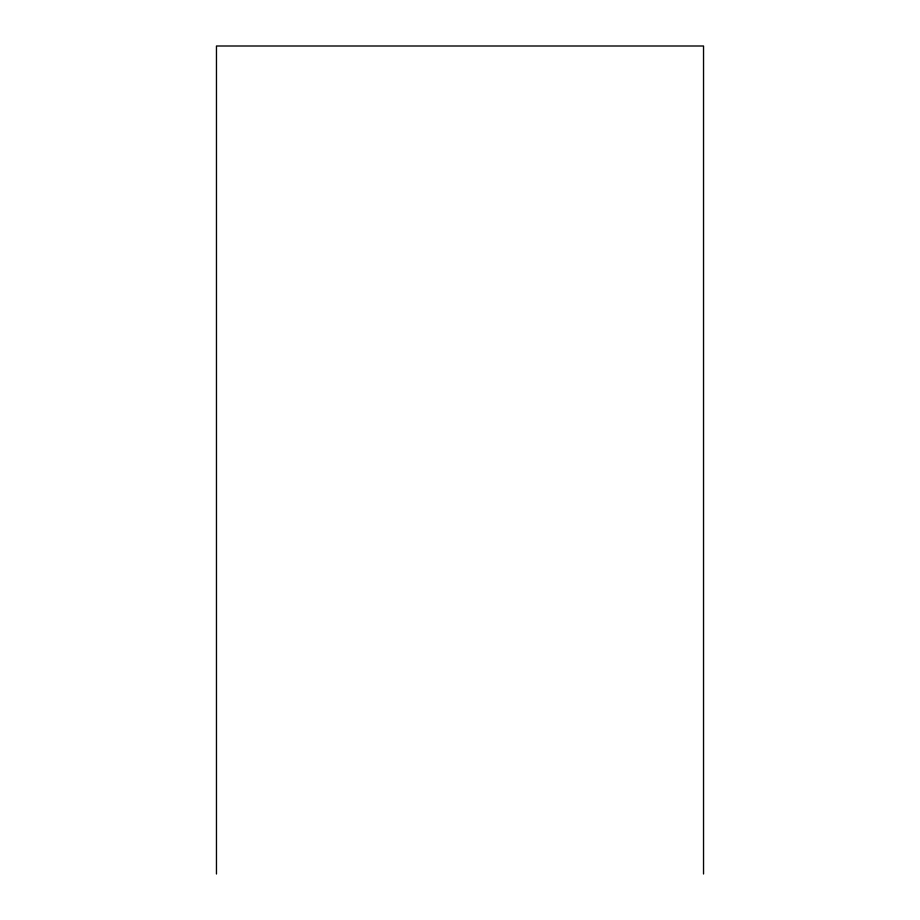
<?xml version="1.0" encoding="UTF-8"?>
<svg xmlns="http://www.w3.org/2000/svg" width="920" height="920" viewBox="0 0 920 920"><rect width="100%" height="100%" fill="white"/><g stroke="black" fill="none" stroke-linecap="round" stroke-linejoin="round"><path stroke-width="1.38" d="M703.535 874L703.535 46L216.464 46L216.464 874"/></g></svg>
